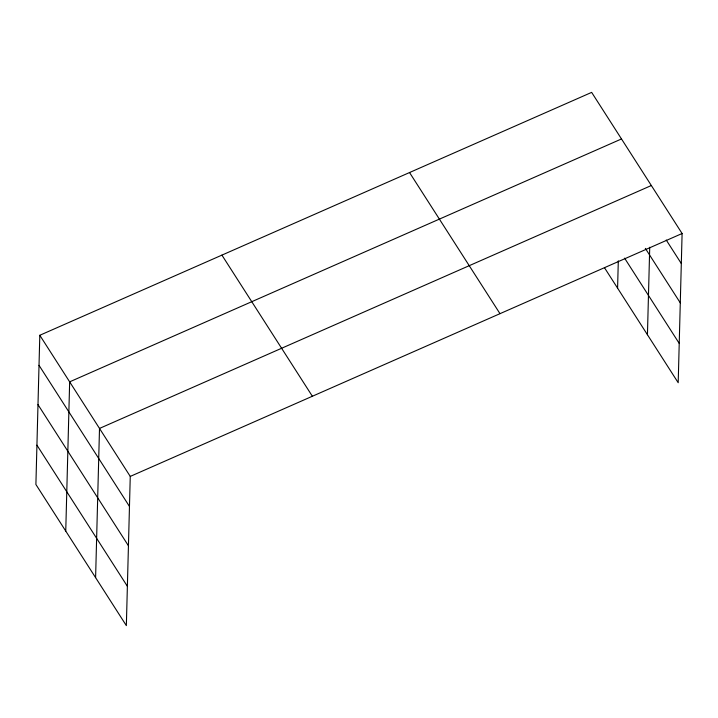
<?xml version="1.0" encoding="UTF-8"?>
<svg xmlns="http://www.w3.org/2000/svg" width="718" height="718" viewBox="0 0 718 718"><rect width="100%" height="100%" fill="white"/><g stroke="black" fill="none" stroke-linecap="round" stroke-linejoin="round"><path stroke-width="1.08" d="M39.804 335.279L35.9 484.488L126.35 625.62L130.254 476.411L39.804 335.279L591.65 92.38L682.1 233.512L678.196 382.721L604.457 267.67M65.751 531.069L69.655 381.85L621.501 138.951M95.602 577.64L99.506 428.431L651.343 185.522M617.588 288.16L618.306 260.849M647.439 334.732L649.727 247.243M130.254 476.411L682.1 233.512M666.241 240.027L681.31 263.551M645.347 248.374L680.287 302.87M624.588 258.148L679.219 343.392M409.538 172.535L499.988 313.667M221.916 255.123L312.366 396.255M39.023 365.318L129.473 506.45M37.991 404.647L128.441 545.779M36.932 445.169L127.382 586.292"/></g></svg>
